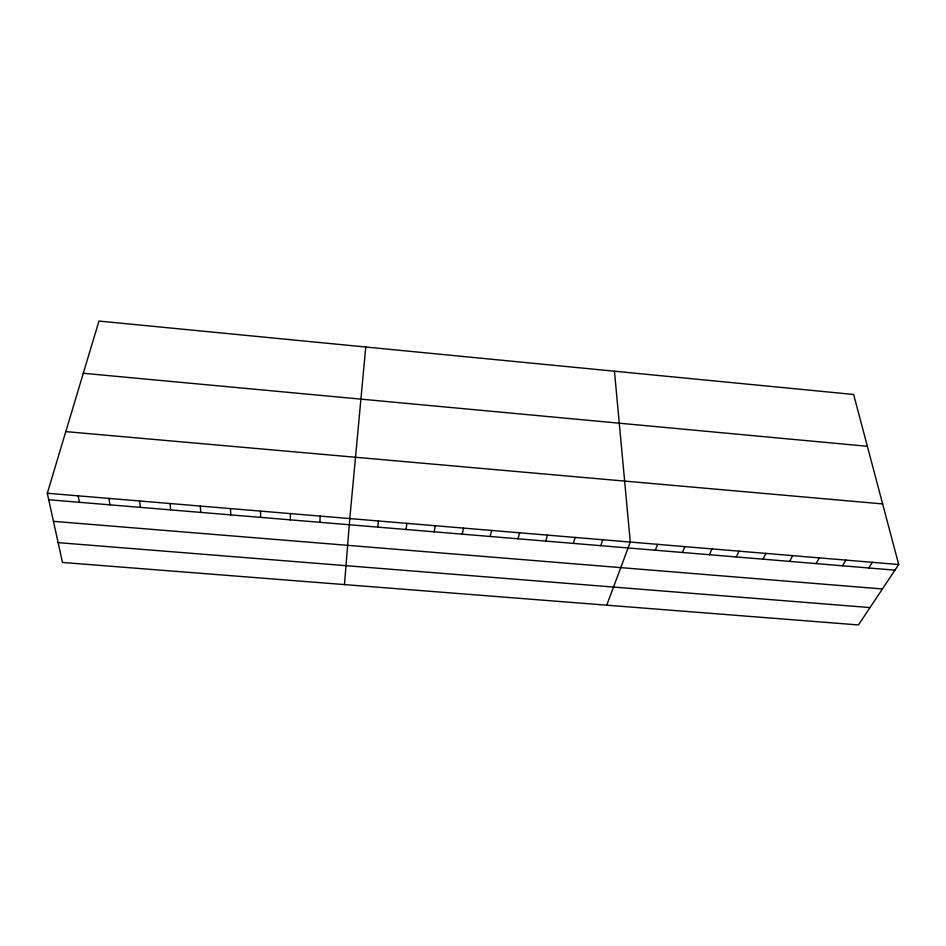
<?xml version="1.0" encoding="UTF-8"?>
<svg xmlns="http://www.w3.org/2000/svg" width="946" height="946" viewBox="0 0 946 946"><rect width="100%" height="100%" fill="white"/><g stroke="black" fill="none" stroke-linecap="round" stroke-linejoin="round"><path stroke-width="1.42" d="M290.292 519.851L290.422 513.607M319.866 522.31L320.174 516.102M344.474 584.593L349.795 518.574L365.759 347.016M377.738 527.123L378.412 520.974M406.047 529.476L406.898 523.363M434.238 531.829L435.255 525.728M462.298 534.159L463.493 528.093M490.229 536.488L491.601 530.446M518.041 538.794L519.579 532.787M545.736 541.1L547.438 535.117M47.3 493.256L98.952 321.061L853.635 394.47L898.7 564.526L858.448 624.939L62.483 562.456L47.3 493.256L898.7 564.526M573.3 543.394L575.18 537.446M600.757 545.676L602.791 539.752M606.741 605.18L630.284 542.058L614.462 371.21M655.294 550.217L657.659 544.34M682.385 552.476L684.904 546.622M709.358 554.723L712.042 548.893M736.213 556.958L739.051 551.163M762.961 559.181L765.953 553.41M789.579 561.392L792.736 555.657M816.091 563.603L819.402 557.88M842.484 565.791L845.949 560.103M868.771 567.978L872.378 562.314M58.144 542.649L870.013 607.58M53.461 521.341L882.405 588.968M48.719 499.748L894.94 570.154M65.794 431.613L882.642 503.934M83.295 373.268L867.376 446.299M78.199 495.846L79.417 502.302M108.944 498.424L109.961 504.845M139.547 500.978L140.375 507.375M170.008 503.532L170.635 509.894M200.316 506.075L200.765 512.401M230.493 508.593L230.741 514.896M260.528 511.112L260.588 517.379"/></g></svg>
